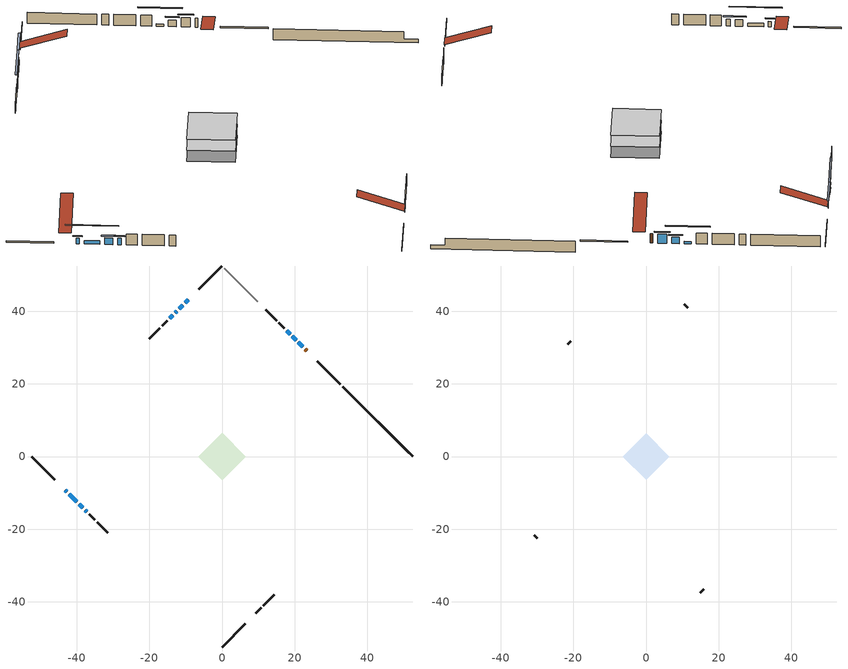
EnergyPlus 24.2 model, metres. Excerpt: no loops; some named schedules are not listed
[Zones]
conditioned space
 floor adiabatic (AdiabaticFloorConstruction): -6.45,0 0,6.45 6.45,0 0,-6.45 z0.8
 floor foundation (Slab1 construction): -6.49,0 0,6.49 6.49,0 0,-6.49 z-1.64
 wall outside (RimJoist1 construction): 0,-52.44 6.34,-46.11 / -52.44,0 -46.11,-6.34 / 0,52.44 -6.34,46.11 / 32.58,19.86 26.25,26.2 z0.8:1.1
 wall outside (AdiabaticWallConstruction 1): 23.28,29.17 22.93,29.51 z0.8:2.83
 wall outside (AdiabaticWallConstruction): -43.14,-9.3 -42.76,-9.68 z0.8:2.02; -9.3,43.14 -10.1,42.35 / 18.73,33.71 17.8,34.65 z0.8:1.31; -42.11,-10.34 -40.02,-12.42 z0.8:1.56; -39.37,-13.08 -38.32,-14.12 / -37.67,-14.77 -37.17,-15.28 z0.8:2.27; 22.28,30.17 21.05,31.39 z0.8:2.83; 20.4,32.05 19.39,33.06 / -10.75,41.69 -11.76,40.68 / -12.42,40.03 -12.92,39.52 z0.8:2.22; -13.57,38.87 -14.37,38.08 z0.8:1.51
 wall outside (Wall1 construction): 9.31,-43.14 10.76,-41.68 / -36.51,-15.93 -35.05,-17.39 / -15.02,37.42 -16.48,35.96 / 17.14,35.3 15.68,36.76 z0.8:3.24
 wall outside (Wall2 construction): 11.42,-41.02 14.34,-38.11 / -34.39,-18.05 -31.48,-20.96 / -17.14,35.3 -20.05,32.39 / 15.03,37.42 12.11,40.33 z0.8:3.24
 wall foundation (FoundationWall1 construction): 33.24,19.2,-1.64 33.24,19.2,0.8 50.52,1.92,0.8 50.52,1.92,-0.78 52.44,0,-0.78 52.44,0,-1.64
 wall adiabatic (Wall4 construction): 9.9,42.54 0.66,51.79 z0.8:3.24
 window (WindowConstruction 6): -43.14,-9.31 -42.76,-9.68 z0.8:2.02
 window (WindowConstruction 9): -9.31,43.14 -10.1,42.35 z0.8:1.31
 window (WindowConstruction 10): -42.1,-10.34 -40.02,-12.42 z0.8:1.56
 window (WindowConstruction): -39.37,-13.08 -38.33,-14.12 z0.8:2.27
 window (WindowConstruction 1): -37.67,-14.78 -37.17,-15.28 z0.8:2.27
 window (WindowConstruction 2): 22.27,30.17 21.05,31.39 z0.8:2.83
 window (WindowConstruction 3): 20.4,32.05 19.39,33.05 z0.8:2.22
 window (WindowConstruction 4): -10.75,41.69 -11.76,40.68 z0.8:2.22
 window (WindowConstruction 5): -12.42,40.03 -12.92,39.52 z0.8:2.22
 window (WindowConstruction 7): 18.73,33.71 17.8,34.64 z0.8:1.31
 window (WindowConstruction 8): -13.58,38.87 -14.37,38.08 z0.8:1.51
 door (Door): 23.28,29.17 22.93,29.51 z0.8:2.83
 ceiling adiabatic (AdiabaticFloorConstruction): 0,-6.45 6.45,0 0,6.45 -6.45,0 z0.8
attic - vented
 floor to conditioned space (Floor1 construction Reversed): -6.45,0 0,6.45 6.45,0 0,-6.45 z3.24
 wall outside (Wall3 construction): 14.99,-37.45 15.89,-36.55 / -30.82,-21.62 -29.92,-22.52 / -20.71,31.73 -21.61,30.83 / 11.45,40.99 10.56,41.89 z0.8:3.24
 roof outside (Roof1 construction): 8.65,-43.8,3.24 2.37,-37.52,6.2 0.72,-39.17,6.2 6.99,-45.45,3.24; -43.8,-8.65,3.24 -37.52,-2.37,6.2 -39.17,-0.72,6.2 -45.45,-6.99,3.24; -8.65,43.8,3.24 -2.37,37.52,6.2 -0.72,39.17,6.2 -6.99,45.45,3.24; 23.94,28.51,3.24 17.66,22.23,6.2 19.31,20.58,6.2 25.59,26.85,3.24
shading: -42.33,-10.11 -43.57,-8.87 -43.78,-9.09 -42.54,-10.32 z2.63; -12.61,39.84 -6.79,45.65 -7.01,45.86 -12.82,40.05 z4.86; -37.51,-14.93 -44.62,-7.83 -44.83,-8.04 -37.72,-15.14 z5.11; -37.89,-14.55 -39.8,-12.65 -40.01,-12.86 -38.11,-14.76 z2.88; -36.74,-15.71 -38.1,-14.34 -38.31,-14.56 -36.95,-15.92 z2.88; 20.62,31.82 22.71,29.74 22.92,29.95 20.83,32.03 z3.44; 18.96,33.49 20.83,31.62 21.04,31.83 19.17,33.7 z2.83; -12.19,40.25 -10.32,42.12 -10.53,42.33 -12.4,40.46 z2.83; -13.35,39.09 -11.99,40.46 -12.2,40.67 -13.56,39.31 z2.83; 15.29,37.16 21.24,31.2 21.45,31.41 15.5,37.37 z4.86; -16.88,35.57 -11.07,41.38 -11.28,41.59 -17.09,35.78 z5.06
[Building]
Building 1: Terrain=Suburbs
[Site:Location]
Quebec Intl AP_QC: Latitude {deg}=46.8; Longitude {deg}=-71.38; Time Zone {hr}=-5; Elevation {m}=74; Keep Site Location Information=Yes
[Site:GroundTemperature:Shallow]
0.0108218, -2.24938, -2.43038, -1.3578, 2.94801, 7.23376, 10.9493, 13.303, 13.5029, 11.5886, 7.96783, 3.81355
[Site:WaterMainsTemperature]
Calculation Method=Schedule; Temperature Schedule=mains temperature schedule
[Material] Roughness=Rough; Thermal Absorptance=0.9
Name | Thickness {m} | Conductivity {W/m-K} | Density {kg/m3} | Specific Heat {J/kg-K} | Solar Absorptance | Visible Absorptance
asphalt or fiberglass shingles | 0.00635 | 0.162714 | 1121.4 | 1465.45 | 0.4 | 0.4
ceiling loosefill ins | 0.254 | 0.0480833 | 16.02 | 1046.75 | 0.7 | 0.7
ceiling stud and cavity | 0.1397 | 0.120208 | 65.682 | 1177.47 | 0.7 | 0.7
concrete 4.0 in. | 0.1016 | 1.803125 | 2242.8 | 837.4 | 0.7 | 0.7
concrete 8.0 in. | 0.2032 | 1.803125 | 2242.8 | 837.4 | 0.7 | 0.7
door material | 0.04445 | 0.0451087 | 512.64 | 1214.23 | 0.7 | 0.7
floor covering | 0.0127 | 0.0433444 | 54.468 | 1339.84 | 0.6 | 0.6
floor rigid ins; wall rigid ins 2 | 0.512978 | 0.029427 | 32.04 | 1214.23 | 0.7 | 0.7
floor stud and cavity | 0.1397 | 1.75129 | 37.0049 | 1207.88 | 0.7 | 0.7
furniture material conditioned space 1 | 0.1524 | 0.115458 | 640.8 | 1214.23 | 0.6 | 0.6
gypsum board | 0.0127 | 0.160291 | 801 | 837.4 | 0.6 | 0.6
osb sheathing 0.5 in. | 0.0127 | 0.115458 | 512.64 | 1214.23 | 0.7 | 0.7
osb sheathing 0.75 in. | 0.01905 | 0.115458 | 512.64 | 1214.23 | 0.7 | 0.7
osb sheathing 2.0 in. | 0.0508 | 0.115458 | 512.64 | 1214.23 | 0.7 | 0.7
rim joist rigid ins; wall rigid ins | 0.051816 | 0.029427 | 32.04 | 1214.23 | 0.7 | 0.7
rim joist stud and cavity | 0.0508 | 0.040317 | 125.044 | 1163.47 | 0.6 | 0.6
wall rigid ins 1 | 0.051816 | 0.029427 | 32.04 | 1214.23 | 0.4 | 0.4
wall stud and cavity | 0.1397 | 0.212707 | 139.0536 | 1170.24 | 0.7 | 0.7
wall stud and cavity 1 | 0.1397 | 0.244123 | 139.0536 | 1170.24 | 0.7 | 0.7
wall stud and cavity 2 | 0.0889 | 6.1454 | 50.32683 | 1063.81 | 0.6 | 0.6
wall stud and cavity 3 | 0.1397 | 0.190014 | 139.0536 | 1170.24 | 0.7 | 0.7
wall stud and cavity 4 | 0.0889 | 0.380278 | 52.3479 | 1209.89 | 0.7 | 0.7
wall stud and cavity 5 | 0.0889 | 0.391764 | 83.0341 | 1211.67 | 0.7 | 0.7
wood siding | 0.0254 | 0.102417 | 544.68 | 1172.36 | 0.4 | 0.4
wood siding 1 | 0.00254 | 0.102417 | 544.68 | 1172.36 | 0.4 | 0.4
wood siding 2; wood siding 3; wood siding 4 | 0.0254 | 0.102417 | 544.68 | 1172.36 | 0.7 | 0.7
[WindowMaterial:SimpleGlazingSystem]
Name | U-Factor {W/m2-K} | Solar Heat Gain Coefficient
WindowMaterial | 2.91679 | 0.63
WindowMaterial 1 | 2.96562 | 0.56
WindowMaterial 2 | 2.97868 | 0.59
WindowMaterial 3 | 2.91963 | 0.62
WindowMaterial 4 | 2.96619 | 0.56
WindowMaterial 5 | 2.98152 | 0.61
WindowMaterial 6 | 3.02808 | 0.47
WindowMaterial 7 | 3.01559 | 0.51
WindowMaterial 8 | 3.03546 | 0.46
WindowMaterial 9 | 2.992306 | 0.54
[Construction]
AdiabaticFloorConstruction: floor stud and cavity, floor rigid ins, osb sheathing 0.75 in., floor covering
AdiabaticWallConstruction: wood siding 3, wall rigid ins 2, wall stud and cavity 4, gypsum board
AdiabaticWallConstruction 1: wood siding 4, wall rigid ins 2, wall stud and cavity 4, gypsum board
Door: door material
Floor1 construction Reversed: gypsum board, ceiling stud and cavity, ceiling loosefill ins
FoundationWall1 construction: concrete 8.0 in.
furniture construction conditioned space 1: furniture material conditioned space 1
PartitionWallConstruction: gypsum board, wall stud and cavity 5, gypsum board
RimJoist1 construction: wood siding 2, rim joist rigid ins, osb sheathing 2.0 in., rim joist stud and cavity
Roof1 construction: asphalt or fiberglass shingles
Slab1 construction: concrete 4.0 in.
Wall1 construction: wood siding, wall rigid ins, osb sheathing 0.5 in., wall stud and cavity, gypsum board
Wall2 construction: wood siding, wall rigid ins, osb sheathing 0.5 in., wall stud and cavity 1, gypsum board
Wall3 construction: wood siding 1, wall stud and cavity 2
Wall4 construction: wall rigid ins 1, osb sheathing 0.5 in., wall stud and cavity 3, gypsum board
WindowConstruction: WindowMaterial
WindowConstruction 1: WindowMaterial 1
WindowConstruction 10: WindowMaterial 9
WindowConstruction 2: WindowMaterial 2
WindowConstruction 3; WindowConstruction 4: WindowMaterial 3
WindowConstruction 5: WindowMaterial 4
WindowConstruction 6: WindowMaterial 5
WindowConstruction 7: WindowMaterial 6
WindowConstruction 8: WindowMaterial 7
WindowConstruction 9: WindowMaterial 8
[Zone] Multiplier=1; Part of Total Floor Area=Yes
Name | Volume {m3}
attic - vented | 39.9255
conditioned space | 452.6
[Space]
Name | Zone | Volume {m3}
attic - vented 1 | attic - vented | 39.9255
conditioned space 1 | conditioned space | 452.6
[ZoneInfiltration:EffectiveLeakageArea]
infil attic - vented 1: Zone or Space=attic - vented 1; Schedule=Always On Discrete; Effective Air Leakage Area {cm2}=3068.31; Stack Coefficient=0.000375371; Wind Coefficient=1.30903e-05
[ZoneMixing]
whole house fan mix: Zone or Space=attic - vented; Schedule=Always On Continuous; Design Flow Rate Calculation Method=Flow/Zone; Design Flow Rate {m3/s}=0; Source Zone or Space=conditioned space
[SurfaceProperty:ExposedFoundationPerimeter]
Slab1: Exposed Perimeter Calculation Method=TotalExposedPerimeter; Total Exposed Perimeter {m}=27.158
[InternalMass] Zone or ZoneList=conditioned space; Space or SpaceList=conditioned space 1
Name | Construction | Surface Area {m2}
furniture mass conditioned space 1 | furniture construction conditioned space 1 | 66.92
partition wall mass | PartitionWallConstruction | 167.3
[Lights]
interior lighting: Zone or ZoneList or Space or SpaceList=conditioned space 1; Schedule=interior lighting schedule; Design Level Calculation Method=LightingLevel; Lighting Level {W}=343.2; Return Air Fraction=0; Fraction Radiant=0.6; Fraction Visible=0.2; Fraction Replaceable=1
[People]
occupants: Zone or ZoneList or Space or SpaceList=conditioned space 1; Number of People Schedule=occupants schedule; Number of People Calculation Method=People; Number of People=3; Fraction Radiant=0.314171; Sensible Heat Fraction=0.56303; Activity Level Schedule=occupants activity schedule; Carbon Dioxide Generation Rate {m3/s-W}=0; Enable ASHRAE 55 Comfort Warnings=No; Mean Radiant Temperature Calculation Type=EnclosureAveraged
[ElectricEquipment] Zone or ZoneList or Space or SpaceList=conditioned space 1; Design Level Calculation Method=EquipmentLevel
Name | Schedule | Design Level {W} | Fraction Latent | Fraction Radiant | Fraction Lost
clothes dryer | clothes dryer schedule | 140.772 | 0.015 | 0.081 | 0.85
clothes washer | clothes washer schedule | 32.1985 | 0.03 | 0.162 | 0.7
cooking range | cooking range schedule | 208.969 | 0.08 | 0.432 | 0.2
dishwasher | dishwasher schedule | 66.8632 | 0.3 | 0.18 | 0.4
fridge | fridge schedule | 72.9452 | 0 | 0.6 | 0
mech vent bath fan 0 | mech vent bath fan 0 schedule | 50.2 | 0 | 0 | 1
mech vent house fan | mech vent house fan schedule | 12.5667 | 0 | 0 | 1
mech vent house fan cfis | mech vent house fan cfis schedule | 0 | 0 | 0 | 0
mech vent range fan 0 | mech vent range fan 0 schedule | 57 | 0 | 0 | 1
misc plug loads | misc plug loads schedule | 494.7 | 0.045 | 0.513 | 0.1
whole house fan | Always On Discrete | 0 | 0 | 0 | 1
[OtherEquipment] Zone or ZoneList or Space or SpaceList=conditioned space 1; Design Level Calculation Method=EquipmentLevel
Name | Fuel Type | Schedule | Design Level {W} | Fraction Latent | Fraction Radiant | Fraction Lost
clothes dryer 1 | Electricity | clothes dryer schedule | 0 | 0.015 | 0.081 | 0.85
cooking range 1 | Electricity | cooking range schedule | 0 | 0.08 | 0.432 | 0.2
general water use latent | None | general water use schedule | 59.3978 | 1 | 0 | 0
general water use sensible | None | general water use schedule | -58.539 | 0 | 0.6 | 0
mech vent house fan latent load | None | Always On Discrete | 0 | 1 | 0 | 0
mech vent house fan sensible load | None | Always On Discrete | 0 | 0 | 0 | 0
water heater energy adjustment1 | Electricity | Always On Discrete | 0.01 | 0 | 0 | 1
[ZoneInfiltration:DesignFlowRate] Zone or ZoneList or Space or SpaceList=conditioned space 1; Schedule=Always On Discrete; Design Flow Rate Calculation Method=Flow/Zone; Design Flow Rate {m3/s}=0
infil flow; natural vent flow; whole house fan flow
[ZoneControl:Thermostat]
conditioned space Thermostat: Zone or ZoneList=conditioned space; Control Type Schedule=conditioned space Thermostat Schedule; Control 1=conditioned space temperature setpoint; Temperature Difference Between Cutout And Setpoint {deltaC}=0
[ZoneHVAC:Baseboard:Convective:Electric]
electric baseboard: Availability Schedule=Always On Discrete; Heating Design Capacity {W}=15234.7; Efficiency=1
[Zone equipment]
conditioned space: electric baseboard
[Foundation:Kiva]
Foundation Kiva 1: Initial Indoor Air Temperature {C}=18; Wall Height Above Grade {m}=0.799978; Wall Depth Below Slab {m}=0.2032
[Foundation:Kiva:Settings]
Soil Conductivity {W/m-K}=0.849921; Soil Density {kg/m3}=1842.3; Soil Specific Heat {J/kg-K}=418.7; Ground Solar Absorptivity=0.9; Ground Thermal Absorptivity=0.9; Ground Surface Roughness {m}=0.03; Far-Field Width {m}=40; Deep-Ground Boundary Condition=ZeroFlux; Deep-Ground Depth {m}=40; Minimum Cell Dimension {m}=0.2; Maximum Cell Growth Coefficient=3; Simulation Timestep=Timestep
[Exterior:Lights]
exterior lighting: Schedule=exterior lighting schedule; Design Level {W}=75.6
[EnergyManagementSystem:GlobalVariable]
infil_program_Qfan
infil_program_Qinf
natural_vent_program_Qnv
natural_vent_program_Qwhf
[EnergyManagementSystem:Sensor]
Name | Output:Variable or Output:Meter Index Key | Output:Variable or Output:Meter
airflow_gain | infil flow | Infiltration Sensible Heat Gain Energy
airflow_gain_1 | natural vent flow | Infiltration Sensible Heat Gain Energy
airflow_gain_2 | whole house fan flow | Infiltration Sensible Heat Gain Energy
airflow_loss | infil flow | Infiltration Sensible Heat Loss Energy
airflow_loss_1 | natural vent flow | Infiltration Sensible Heat Loss Energy
airflow_loss_2 | whole house fan flow | Infiltration Sensible Heat Loss Energy
clg_load_cond |  | Cooling:EnergyTransfer:Zone:CONDITIONED SPACE
clg_sp_s; clg_sp_s_1 | cooling setpoint | Schedule Value
clothes_dryer_exhaust_0_sch_s | clothes dryer exhaust 0 schedule | Schedule Value
conditioned_space_clg_unmet_s | conditioned space | Zone Cooling Setpoint Not Met Time
conditioned_space_htg_unmet_s | conditioned space | Zone Heating Setpoint Not Met Time
cool_season | cooling season schedule | Schedule Value
fridge_tin_s | conditioned space | Zone Mean Air Temperature
htg_load_cond |  | Heating:EnergyTransfer:Zone:CONDITIONED SPACE
htg_sp_s; htg_sp_s_1 | heating setpoint | Schedule Value
ig_ee_conv | clothes dryer | Electric Equipment Convective Heating Energy
ig_ee_conv_2 | cooking range | Electric Equipment Convective Heating Energy
ig_ee_conv_4 | fridge | Electric Equipment Convective Heating Energy
ig_ee_conv_5 | misc plug loads | Electric Equipment Convective Heating Energy
ig_ee_conv_6 | whole house fan | Electric Equipment Convective Heating Energy
ig_ee_rad | clothes dryer | Electric Equipment Radiant Heating Energy
ig_ee_rad_2 | cooking range | Electric Equipment Radiant Heating Energy
ig_ee_rad_4 | fridge | Electric Equipment Radiant Heating Energy
ig_ee_rad_5 | misc plug loads | Electric Equipment Radiant Heating Energy
ig_ee_rad_6 | whole house fan | Electric Equipment Radiant Heating Energy
ig_lgt_conv | interior lighting | Lights Convective Heating Energy
ig_lgt_rad | interior lighting | Lights Radiant Heating Energy
ig_lgt_vis | interior lighting | Lights Visible Radiation Heating Energy
ig_oe_conv | clothes dryer 1 | Other Equipment Convective Heating Energy
ig_oe_conv_1 | cooking range 1 | Other Equipment Convective Heating Energy
ig_oe_conv_2 | general water use latent | Other Equipment Convective Heating Energy
ig_oe_conv_3 | general water use sensible | Other Equipment Convective Heating Energy
ig_oe_conv_4 | water heater energy adjustment1 | Other Equipment Convective Heating Energy
ig_oe_rad | clothes dryer 1 | Other Equipment Radiant Heating Energy
ig_oe_rad_1 | cooking range 1 | Other Equipment Radiant Heating Energy
ig_oe_rad_2 | general water use latent | Other Equipment Radiant Heating Energy
ig_oe_rad_3 | general water use sensible | Other Equipment Radiant Heating Energy
ig_oe_rad_4 | water heater energy adjustment1 | Other Equipment Radiant Heating Energy
ig_ppl_conv | occupants | People Convective Heating Energy
ig_ppl_rad | occupants | People Radiant Heating Energy
im_conv | furniture mass conditioned space 1 | Surface Inside Face Convection Heat Gain Energy
im_conv_1 | partition wall mass | Surface Inside Face Convection Heat Gain Energy
im_ig | furniture mass conditioned space 1 | Surface Inside Face Internal Gains Radiation Heat Gain Energy
im_ig_1 | partition wall mass | Surface Inside Face Internal Gains Radiation Heat Gain Energy
im_lgt | furniture mass conditioned space 1 | Surface Inside Face Lights Radiation Heat Gain Energy
im_lgt_1 | partition wall mass | Surface Inside Face Lights Radiation Heat Gain Energy
im_sol | furniture mass conditioned space 1 | Surface Inside Face Solar Radiation Heat Gain Energy
im_sol_1 | partition wall mass | Surface Inside Face Solar Radiation Heat Gain Energy
im_surf | furniture mass conditioned space 1 | Surface Inside Face Net Surface Thermal Radiation Heat Gain Energy
im_surf_1 | partition wall mass | Surface Inside Face Net Surface Thermal Radiation Heat Gain Energy
mech_vent_bath_fan_0_sch_s | mech vent bath fan 0 schedule | Schedule Value
mech_vent_range_fan_0_sch_s | mech vent range fan 0 schedule | Schedule Value
mv_conv | mech vent bath fan 0 | Electric Equipment Convective Heating Energy
mv_conv_1 | mech vent house fan | Electric Equipment Convective Heating Energy
mv_conv_2 | mech vent house fan cfis | Electric Equipment Convective Heating Energy
mv_conv_3 | mech vent range fan 0 | Electric Equipment Convective Heating Energy
mv_conv_4 | mech vent house fan latent load | Other Equipment Convective Heating Energy
mv_conv_5 | mech vent house fan sensible load | Other Equipment Convective Heating Energy
mv_rad | mech vent bath fan 0 | Electric Equipment Radiant Heating Energy
mv_rad_1 | mech vent house fan | Electric Equipment Radiant Heating Energy
mv_rad_2 | mech vent house fan cfis | Electric Equipment Radiant Heating Energy
mv_rad_3 | mech vent range fan 0 | Electric Equipment Radiant Heating Energy
mv_rad_4 | mech vent house fan latent load | Other Equipment Radiant Heating Energy
mv_rad_5 | mech vent house fan sensible load | Other Equipment Radiant Heating Energy
natural_vent_s | natural vent schedule | Schedule Value
out_pb_s |  | Site Outdoor Air Barometric Pressure
out_wt_s |  | Site Outdoor Air Humidity Ratio
site_vw_s |  | Site Wind Speed
ss_back_out | Window1 | Surface Window Shortwave from Zone Back Out Window Heat Transfer Rate
ss_back_out_1 | Window10 | Surface Window Shortwave from Zone Back Out Window Heat Transfer Rate
ss_back_out_10 | Window9 | Surface Window Shortwave from Zone Back Out Window Heat Transfer Rate
ss_back_out_2 | Window11 | Surface Window Shortwave from Zone Back Out Window Heat Transfer Rate
ss_back_out_3 | Window2 | Surface Window Shortwave from Zone Back Out Window Heat Transfer Rate
ss_back_out_4 | Window3 | Surface Window Shortwave from Zone Back Out Window Heat Transfer Rate
ss_back_out_5 | Window4 | Surface Window Shortwave from Zone Back Out Window Heat Transfer Rate
ss_back_out_6 | Window5 | Surface Window Shortwave from Zone Back Out Window Heat Transfer Rate
ss_back_out_7 | Window6 | Surface Window Shortwave from Zone Back Out Window Heat Transfer Rate
ss_back_out_8 | Window7 | Surface Window Shortwave from Zone Back Out Window Heat Transfer Rate
ss_back_out_9 | Window8 | Surface Window Shortwave from Zone Back Out Window Heat Transfer Rate
ss_conv | Door1 | Surface Inside Face Convection Heat Gain Energy
ss_conv_1 | Window1 | Surface Inside Face Convection Heat Gain Energy
ss_conv_10 | Window8 | Surface Inside Face Convection Heat Gain Energy
ss_conv_11 | Window9 | Surface Inside Face Convection Heat Gain Energy
ss_conv_2 | Window10 | Surface Inside Face Convection Heat Gain Energy
ss_conv_3 | Window11 | Surface Inside Face Convection Heat Gain Energy
ss_conv_4 | Window2 | Surface Inside Face Convection Heat Gain Energy
ss_conv_5 | Window3 | Surface Inside Face Convection Heat Gain Energy
ss_conv_6 | Window4 | Surface Inside Face Convection Heat Gain Energy
ss_conv_7 | Window5 | Surface Inside Face Convection Heat Gain Energy
ss_conv_8 | Window6 | Surface Inside Face Convection Heat Gain Energy
ss_conv_9 | Window7 | Surface Inside Face Convection Heat Gain Energy
ss_ig | Door1 | Surface Inside Face Internal Gains Radiation Heat Gain Energy
ss_ig_1 | Window1 | Surface Inside Face Internal Gains Radiation Heat Gain Energy
ss_ig_10 | Window8 | Surface Inside Face Internal Gains Radiation Heat Gain Energy
ss_ig_11 | Window9 | Surface Inside Face Internal Gains Radiation Heat Gain Energy
ss_ig_2 | Window10 | Surface Inside Face Internal Gains Radiation Heat Gain Energy
ss_ig_3 | Window11 | Surface Inside Face Internal Gains Radiation Heat Gain Energy
ss_ig_4 | Window2 | Surface Inside Face Internal Gains Radiation Heat Gain Energy
ss_ig_5 | Window3 | Surface Inside Face Internal Gains Radiation Heat Gain Energy
ss_ig_6 | Window4 | Surface Inside Face Internal Gains Radiation Heat Gain Energy
ss_ig_7 | Window5 | Surface Inside Face Internal Gains Radiation Heat Gain Energy
ss_ig_8 | Window6 | Surface Inside Face Internal Gains Radiation Heat Gain Energy
ss_ig_9 | Window7 | Surface Inside Face Internal Gains Radiation Heat Gain Energy
ss_lgt | Door1 | Surface Inside Face Lights Radiation Heat Gain Energy
ss_sol | Door1 | Surface Inside Face Solar Radiation Heat Gain Energy
ss_surf | Door1 | Surface Inside Face Net Surface Thermal Radiation Heat Gain Energy
ss_surf_1 | Window1 | Surface Inside Face Net Surface Thermal Radiation Heat Gain Energy
ss_surf_10 | Window8 | Surface Inside Face Net Surface Thermal Radiation Heat Gain Energy
ss_surf_11 | Window9 | Surface Inside Face Net Surface Thermal Radiation Heat Gain Energy
ss_surf_2 | Window10 | Surface Inside Face Net Surface Thermal Radiation Heat Gain Energy
ss_surf_3 | Window11 | Surface Inside Face Net Surface Thermal Radiation Heat Gain Energy
ss_surf_4 | Window2 | Surface Inside Face Net Surface Thermal Radiation Heat Gain Energy
ss_surf_5 | Window3 | Surface Inside Face Net Surface Thermal Radiation Heat Gain Energy
ss_surf_6 | Window4 | Surface Inside Face Net Surface Thermal Radiation Heat Gain Energy
ss_surf_7 | Window5 | Surface Inside Face Net Surface Thermal Radiation Heat Gain Energy
ss_surf_8 | Window6 | Surface Inside Face Net Surface Thermal Radiation Heat Gain Energy
ss_surf_9 | Window7 | Surface Inside Face Net Surface Thermal Radiation Heat Gain Energy
ss_trans_in | Window1 | Surface Window Transmitted Solar Radiation Rate
ss_trans_in_1 | Window10 | Surface Window Transmitted Solar Radiation Rate
ss_trans_in_10 | Window9 | Surface Window Transmitted Solar Radiation Rate
ss_trans_in_2 | Window11 | Surface Window Transmitted Solar Radiation Rate
ss_trans_in_3 | Window2 | Surface Window Transmitted Solar Radiation Rate
ss_trans_in_4 | Window3 | Surface Window Transmitted Solar Radiation Rate
ss_trans_in_5 | Window4 | Surface Window Transmitted Solar Radiation Rate
ss_trans_in_6 | Window5 | Surface Window Transmitted Solar Radiation Rate
ss_trans_in_7 | Window6 | Surface Window Transmitted Solar Radiation Rate
ss_trans_in_8 | Window7 | Surface Window Transmitted Solar Radiation Rate
ss_trans_in_9 | Window8 | Surface Window Transmitted Solar Radiation Rate
ss_trans_out | Window1 | Surface Inside Face Initial Transmitted Diffuse Transmitted Out Window Solar Radiation Rate
ss_trans_out_1 | Window10 | Surface Inside Face Initial Transmitted Diffuse Transmitted Out Window Solar Radiation Rate
ss_trans_out_10 | Window9 | Surface Inside Face Initial Transmitted Diffuse Transmitted Out Window Solar Radiation Rate
ss_trans_out_2 | Window11 | Surface Inside Face Initial Transmitted Diffuse Transmitted Out Window Solar Radiation Rate
ss_trans_out_3 | Window2 | Surface Inside Face Initial Transmitted Diffuse Transmitted Out Window Solar Radiation Rate
ss_trans_out_4 | Window3 | Surface Inside Face Initial Transmitted Diffuse Transmitted Out Window Solar Radiation Rate
ss_trans_out_5 | Window4 | Surface Inside Face Initial Transmitted Diffuse Transmitted Out Window Solar Radiation Rate
ss_trans_out_6 | Window5 | Surface Inside Face Initial Transmitted Diffuse Transmitted Out Window Solar Radiation Rate
ss_trans_out_7 | Window6 | Surface Inside Face Initial Transmitted Diffuse Transmitted Out Window Solar Radiation Rate
ss_trans_out_8 | Window7 | Surface Inside Face Initial Transmitted Diffuse Transmitted Out Window Solar Radiation Rate
ss_trans_out_9 | Window8 | Surface Inside Face Initial Transmitted Diffuse Transmitted Out Window Solar Radiation Rate
s_conv | Floor1 | Surface Inside Face Convection Heat Gain Energy
s_conv_1 | FoundationWall1 | Surface Inside Face Convection Heat Gain Energy
s_conv_10 | Wall1:225 | Surface Inside Face Convection Heat Gain Energy
s_conv_11 | Wall1:315 | Surface Inside Face Convection Heat Gain Energy
s_conv_12 | Wall1:45 | Surface Inside Face Convection Heat Gain Energy
s_conv_13 | Wall2:135 | Surface Inside Face Convection Heat Gain Energy
s_conv_14 | Wall2:225 | Surface Inside Face Convection Heat Gain Energy
s_conv_15 | Wall2:315 | Surface Inside Face Convection Heat Gain Energy
